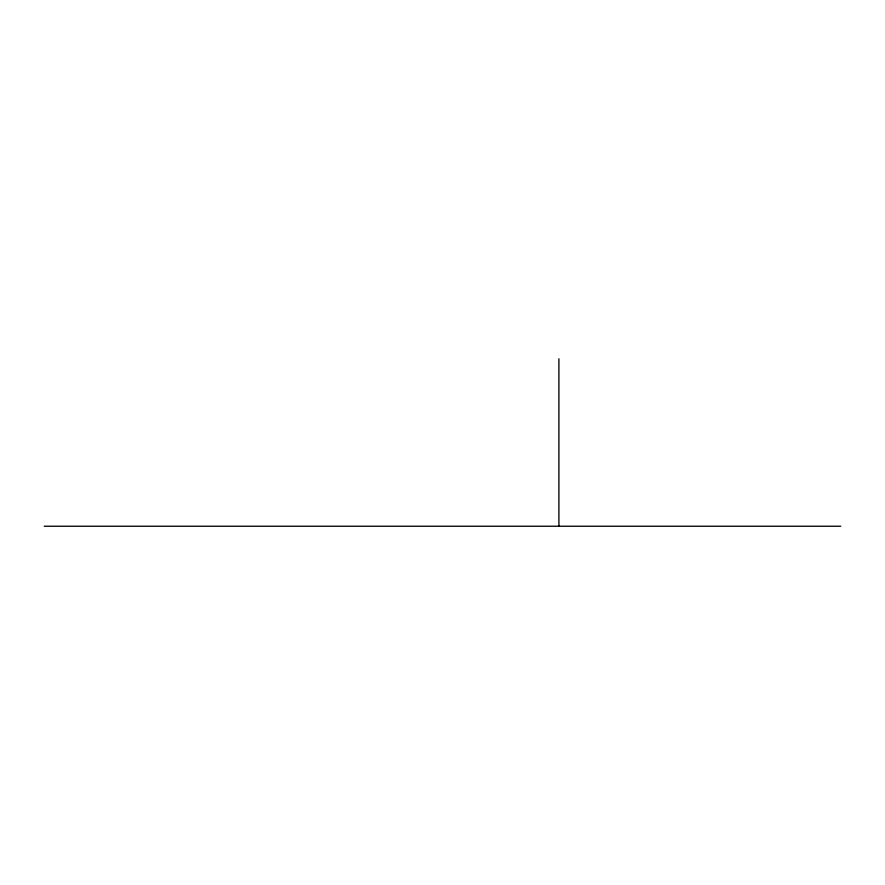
<?xml version="1.0" encoding="UTF-8"?>
<svg xmlns="http://www.w3.org/2000/svg" width="885" height="885" viewBox="0 0 885 885"><rect width="100%" height="100%" fill="white"/><g stroke="black" fill="none" stroke-linecap="round" stroke-linejoin="round"><path stroke-width="1.33" d="M44.25 526.232L840.75 526.232M558.911 358.768L558.911 526.232"/></g></svg>
